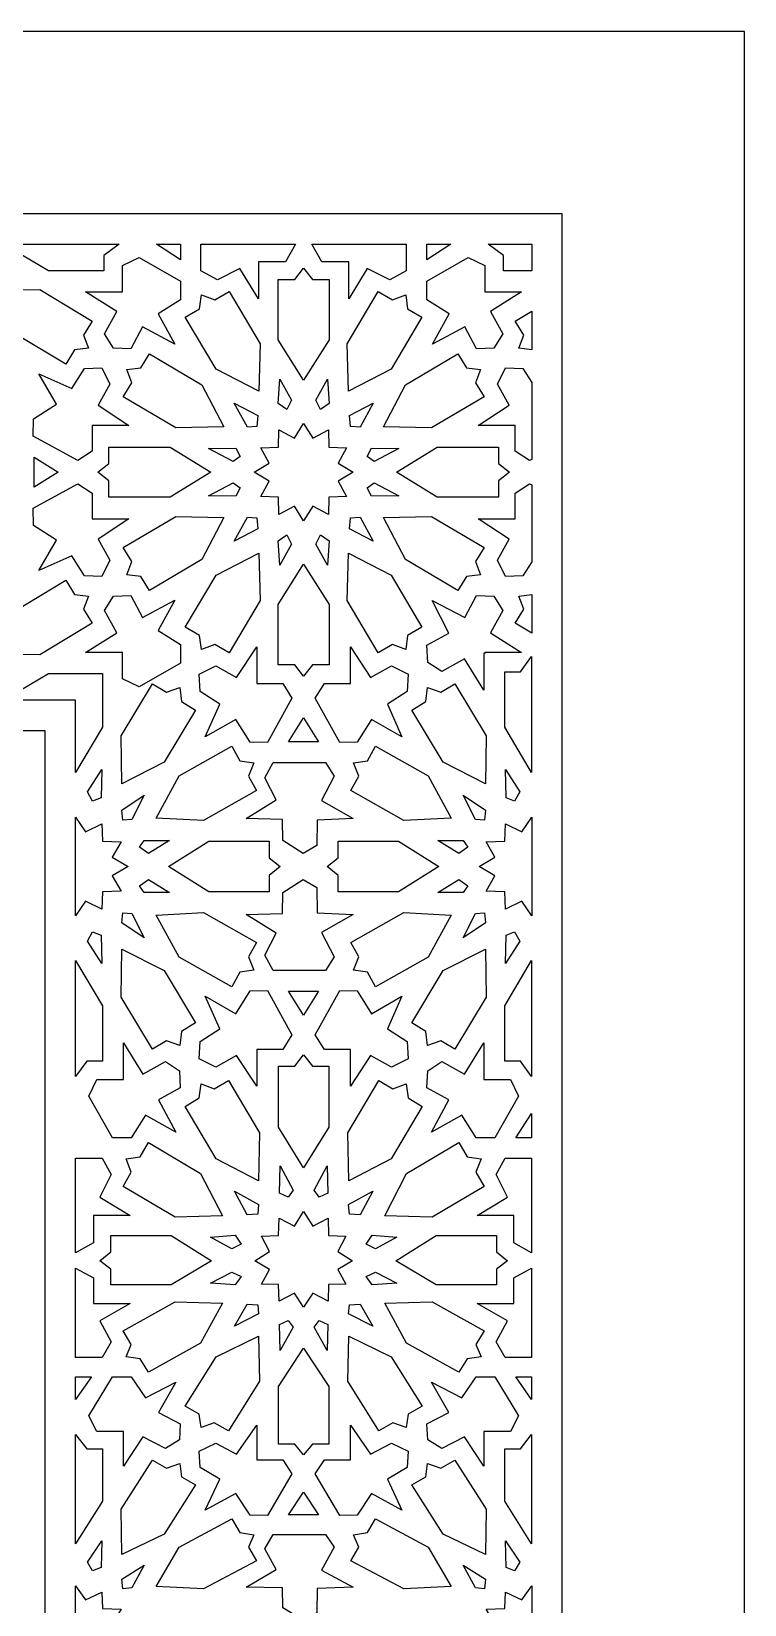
# Model space of a CAD drawing. Extents: x -275 to 275, y -935 to 935.
# Drawn here: x 157.7 to 275, y 676.3 to 935 of the extents above; entities that cross this region are included whole.
import ezdxf

# ---------------------------------------------------------------- set-up
doc = ezdxf.new("R2010")
doc.units = 0
doc.layers.add('LAYER_1', color=18, linetype='CONTINUOUS')
doc.layers.add('LAYER_2', color=4, linetype='CONTINUOUS')

msp = doc.modelspace()

# ---------------------------------------------------------------- linework, layer by layer
at = {"layer": 'LAYER_1'}
for points in [[(-275, -935), (275, -935), (275, 935), (-275, 935)], [(169.65, 898.17), (169.65, 895.62), (160.57, 895.62), (153.14, 900), (172.15, 900)], [(182.26, 893.96), (182.26, 890.88), (178.56, 888.56), (181.32, 883.56), (176, 886.41), (174.07, 882.81), (171.23, 882.93), (169.73, 885.25), (171.79, 888.96), (166.65, 892.17), (172.71, 892.17), (172.71, 896.52), (175.44, 897.84)], [(182.26, 897.42), (178.29, 900), (182.26, 900)], [(199.53, 897.09), (195.07, 897.09), (195.07, 891.03), (192.03, 896.03), (188.33, 894.18), (185.62, 895.65), (185.62, 900), (201.17, 900)], [(219.38, 895.65), (216.67, 894.18), (212.97, 896.03), (209.94, 891.03), (209.94, 897.09), (205.47, 897.09), (203.84, 900), (219.38, 900)], [(222.74, 897.42), (222.74, 900), (226.72, 900)], [(232.3, 896.52), (232.3, 892.17), (238.35, 892.17), (233.21, 888.96), (235.28, 885.25), (233.77, 882.93), (230.94, 882.81), (229, 886.41), (223.68, 883.56), (226.45, 888.56), (222.75, 890.88), (222.75, 893.96), (229.56, 897.84)], [(232.86, 900), (240, 900), (240, 895.62), (235.35, 895.62), (235.35, 898.17), (232.85, 900)], [(203.96, 894.23), (206.69, 894.23), (206.69, 884.29), (202.5, 877.68), (198.32, 884.29), (198.32, 894.23), (201.05, 894.23), (202.5, 896.05), (202.5, 896.05)], [(167.72, 887.38), (166.3, 885.08), (167.12, 882.9), (164.8, 882.62), (163.38, 880.31), (154.78, 885.46), (151.24, 892.43), (159.12, 892.54)], [(195.35, 883.65), (195.12, 875.85), (188.13, 879.47), (183.04, 888.04), (185.4, 889.41), (185.73, 891.7), (187.91, 890.86), (190.27, 892.22)], [(217.09, 890.86), (219.28, 891.7), (219.6, 889.41), (221.96, 888.04), (216.88, 879.47), (209.89, 875.85), (209.66, 883.65), (214.74, 892.22)], [(240, 882.64), (237.88, 882.9), (238.7, 885.08), (237.28, 887.38), (240, 889.01)], [(170.65, 876.98), (168.73, 873.55), (173.78, 870.22), (167.74, 870.22), (167.74, 865.96), (165.34, 864.44), (158.04, 868.45), (158.09, 871.3), (161.86, 873.69), (158.96, 878.7), (164.37, 876.3), (166.45, 879.56), (169.29, 879.69)], [(185.76, 876.91), (189.35, 869.97), (181.47, 869.81), (172.84, 874.9), (174.24, 877.22), (173.41, 879.39), (175.73, 879.69), (177.13, 882.01)], [(229.28, 879.69), (231.6, 879.39), (230.77, 877.22), (232.17, 874.9), (223.54, 869.81), (215.65, 869.97), (219.24, 876.91), (227.88, 882.01)], [(238.55, 879.56), (240, 877.29), (240, 864.63), (239.66, 864.44), (237.27, 865.96), (237.27, 870.22), (231.22, 870.22), (236.27, 873.55), (234.36, 876.98), (235.71, 879.69)], [(200.52, 874.35), (199.74, 872.82), (198.31, 873.8), (198.59, 877.84)], [(206.69, 873.8), (205.26, 872.82), (204.48, 874.35), (206.41, 877.84)], [(194.94, 871.84), (194.81, 870.04), (193.24, 869.93), (191.07, 873.88)], [(211.77, 869.93), (210.19, 870.04), (210.06, 871.84), (213.94, 873.88)], [(204.02, 868.14), (206.56, 869.48), (206.66, 866.64), (209.53, 866.54), (208.18, 864.03), (210.62, 862.52), (208.18, 861.02), (209.53, 858.51), (206.66, 858.41), (206.56, 855.57), (204.02, 856.91), (202.5, 854.5), (202.5, 854.5), (200.98, 856.91), (198.44, 855.57), (198.34, 858.41), (195.47, 858.51), (196.82, 861.02), (194.38, 862.52), (196.82, 864.03), (195.47, 866.54), (198.34, 866.64), (198.44, 869.48), (200.98, 868.14), (202.5, 870.55), (202.5, 870.55)], [(187.22, 862.52), (180.54, 858.39), (170.48, 858.39), (170.48, 861.09), (168.65, 862.52), (170.48, 863.96), (170.48, 866.66), (180.54, 866.66)], [(234.52, 863.96), (236.36, 862.52), (234.52, 861.09), (234.52, 858.39), (224.47, 858.39), (217.78, 862.52), (224.47, 866.66), (234.52, 866.66)], [(162.12, 862.52), (158.17, 860.08), (158.17, 865.02)], [(192.06, 865.09), (190.9, 864.27), (186.87, 866.4), (191.36, 866.47)], [(218.14, 866.4), (214.1, 864.27), (212.94, 865.09), (213.64, 866.47)], [(167.74, 859.09), (167.74, 854.83), (173.78, 854.83), (168.73, 851.5), (170.65, 848.07), (169.29, 845.36), (166.45, 845.49), (164.37, 848.75), (158.96, 846.35), (161.86, 851.36), (158.09, 853.75), (158.04, 856.6), (165.34, 860.61)], [(192.06, 859.96), (191.36, 858.58), (186.87, 858.65), (190.9, 860.78)], [(218.14, 858.65), (213.64, 858.58), (212.94, 859.96), (214.1, 860.78)], [(240, 860.42), (240, 847.76), (238.55, 845.49), (235.71, 845.36), (234.36, 848.07), (236.27, 851.5), (231.22, 854.83), (237.27, 854.83), (237.27, 859.09), (239.66, 860.61)], [(189.35, 855.08), (185.76, 848.14), (177.13, 843.04), (175.73, 845.36), (173.41, 845.66), (174.24, 847.83), (172.84, 850.15), (181.47, 855.24)], [(194.81, 855.01), (194.94, 853.21), (191.07, 851.17), (193.24, 855.12)], [(213.94, 851.17), (210.06, 853.21), (210.19, 855.01), (211.77, 855.12)], [(232.17, 850.15), (230.77, 847.83), (231.6, 845.66), (229.28, 845.36), (227.88, 843.04), (219.24, 848.14), (215.65, 855.08), (223.54, 855.24)], [(200.52, 850.7), (198.59, 847.21), (198.31, 851.25), (199.74, 852.23)], [(206.69, 851.25), (206.41, 847.21), (204.48, 850.7), (205.26, 852.23)], [(195.35, 841.4), (190.27, 832.83), (187.91, 834.19), (185.73, 833.35), (185.4, 835.64), (183.04, 837.01), (188.13, 845.58), (195.12, 849.2)], [(216.88, 845.58), (221.96, 837.01), (219.6, 835.64), (219.28, 833.35), (217.09, 834.19), (214.74, 832.83), (209.66, 841.4), (209.89, 849.2)], [(206.69, 840.76), (206.69, 830.82), (203.96, 830.82), (202.5, 829), (202.5, 829), (201.05, 830.82), (198.32, 830.82), (198.32, 840.76), (202.5, 847.37)], [(164.8, 842.43), (167.12, 842.15), (166.3, 839.97), (167.72, 837.67), (159.12, 832.51), (151.24, 832.62), (154.78, 839.58), (163.38, 844.74)], [(176, 838.64), (181.32, 841.49), (178.56, 836.49), (182.26, 834.17), (182.26, 831.09), (175.44, 827.21), (172.71, 828.53), (172.71, 832.88), (166.65, 832.88), (171.79, 836.09), (169.73, 839.8), (171.23, 842.12), (174.07, 842.24)], [(233.77, 842.12), (235.28, 839.8), (233.21, 836.09), (238.35, 832.88), (232.3, 832.88), (232.3, 832.73), (232.15, 832.73), (232.15, 826.68), (228.94, 831.82), (225.23, 829.75), (222.91, 831.25), (222.78, 834.09), (226.39, 836.03), (223.61, 841.42), (229, 838.64), (230.94, 842.24)], [(240, 836.04), (237.28, 837.67), (238.7, 839.97), (237.88, 842.15), (240, 842.41)], [(194.81, 827.76), (199.07, 827.76), (200.58, 825.36), (196.57, 818.06), (193.72, 818.11), (191.34, 821.88), (186.33, 818.98), (188.73, 824.39), (185.46, 826.47), (185.34, 829.31), (188.05, 830.67), (191.48, 828.75), (194.81, 833.81)], [(213.52, 828.75), (216.95, 830.67), (219.66, 829.31), (219.54, 826.47), (216.27, 824.39), (218.67, 818.98), (213.66, 821.88), (211.28, 818.11), (208.43, 818.06), (204.42, 825.36), (205.93, 827.76), (210.19, 827.76), (210.19, 833.81)], [(239.99, 813.14), (235.6, 820.59), (235.6, 829.67), (238.15, 829.67), (239.99, 832.19)], [(169.4, 829.43), (169.4, 820.59), (165.01, 813.14), (165.01, 825.04), (153.12, 825.04), (160.57, 829.43)], [(179.95, 826.33), (182.12, 827.14), (182.41, 824.82), (184.72, 823.4), (179.56, 814.81), (172.59, 811.26), (172.49, 819.15), (177.64, 827.74)], [(232.51, 819.15), (232.41, 811.26), (225.44, 814.81), (220.28, 823.4), (222.59, 824.82), (222.88, 827.14), (225.05, 826.33), (227.36, 827.74)], [(204.94, 818.19), (200, 818.19), (202.5, 822.14)], [(192.01, 815.08), (194.29, 814.71), (193.41, 812.54), (194.72, 810.16), (186.04, 805.26), (178.26, 805.65), (182.01, 812.57), (190.69, 817.46)], [(222.99, 812.57), (226.74, 805.65), (218.96, 805.26), (210.28, 810.16), (211.59, 812.54), (210.71, 814.71), (212.99, 815.08), (214.31, 817.46)], [(169.19, 808.99), (167.8, 808.4), (166.93, 809.96), (169.3, 813.63)], [(207.51, 812.55), (205.44, 808.55), (210.64, 805.56), (204.74, 805.3), (204.69, 801.11), (202.41, 799.81), (199.06, 801.96), (199.04, 805.43), (193.06, 805.59), (198, 808.62), (196.11, 812.27), (197.47, 814.77), (206.07, 814.77)], [(238.07, 809.96), (237.2, 808.4), (235.81, 808.99), (235.7, 813.63)], [(174.25, 805.43), (172.76, 805.28), (172.58, 806.97), (176.27, 809.39)], [(232.42, 806.97), (232.24, 805.28), (230.75, 805.43), (228.73, 809.39)], [(166.62, 803.36), (169.31, 804.71), (169.42, 801.83), (172.47, 801.74), (171.04, 799.2), (173.62, 797.68), (171.04, 796.16), (172.47, 793.62), (169.42, 793.52), (169.31, 790.65), (166.62, 792), (165, 789.56), (165, 797.68), (165, 797.68), (165, 797.68), (165, 805.8)], [(240, 797.68), (240, 797.68), (240, 797.68), (240, 797.68), (240, 789.56), (238.38, 792), (235.69, 790.65), (235.58, 793.52), (232.53, 793.62), (233.96, 796.16), (231.38, 797.68), (233.96, 799.2), (232.53, 801.74), (235.58, 801.83), (235.69, 804.71), (238.38, 803.36), (240, 805.8)], [(180.44, 801.96), (176.97, 799.83), (175.51, 800.84), (176.28, 801.97)], [(229.49, 800.84), (228.03, 799.83), (224.56, 801.96), (228.72, 801.97)], [(196.84, 799.13), (198.65, 797.68), (196.84, 796.22), (196.84, 793.49), (186.9, 793.49), (180.29, 797.68), (180.29, 797.68), (180.29, 797.68), (186.9, 801.86), (196.84, 801.86)], [(224.71, 797.68), (224.71, 797.68), (224.71, 797.68), (218.1, 793.49), (208.16, 793.49), (208.16, 796.22), (206.35, 797.68), (208.16, 799.13), (208.16, 801.86), (218.1, 801.86)], [(180.44, 793.4), (176.28, 793.39), (175.51, 794.52), (176.97, 795.52)], [(204.69, 794.25), (204.74, 790.05), (210.64, 789.8), (205.44, 786.81), (207.51, 782.81), (206.07, 780.59), (197.47, 780.59), (196.11, 783.09), (198, 786.74), (193.06, 789.77), (199.04, 789.93), (199.06, 793.4), (202.41, 795.55)], [(229.49, 794.52), (228.72, 793.39), (224.56, 793.4), (228.03, 795.52)], [(174.25, 789.93), (176.27, 785.96), (172.58, 788.39), (172.76, 790.08)], [(194.72, 785.2), (193.41, 782.82), (194.29, 780.65), (192.01, 780.28), (190.69, 777.89), (182.01, 782.79), (178.26, 789.7), (186.04, 790.1)], [(226.74, 789.7), (222.99, 782.79), (214.31, 777.89), (212.99, 780.28), (210.71, 780.65), (211.59, 782.82), (210.28, 785.2), (218.96, 790.1)], [(232.42, 788.39), (228.73, 785.96), (230.75, 789.93), (232.24, 790.08)], [(169.19, 786.37), (169.3, 781.73), (166.93, 785.4), (167.8, 786.96)], [(238.07, 785.4), (235.7, 781.73), (235.81, 786.37), (237.2, 786.96)], [(179.56, 780.55), (184.72, 771.96), (182.41, 770.54), (182.12, 768.22), (179.95, 769.03), (177.64, 767.62), (172.49, 776.21), (172.59, 784.1)], [(232.51, 776.21), (227.36, 767.62), (225.05, 769.03), (222.88, 768.22), (222.59, 770.54), (220.28, 771.96), (225.44, 780.55), (232.41, 784.1)], [(169.4, 774.77), (169.4, 765.69), (166.85, 765.69), (165.01, 763.17), (165.01, 782.22)], [(239.99, 763.17), (238.15, 765.69), (235.6, 765.69), (235.6, 774.77), (239.99, 782.22)], [(200.58, 770), (199.07, 767.6), (194.81, 767.6), (194.81, 761.55), (191.48, 766.6), (188.05, 764.69), (185.34, 766.04), (185.46, 768.89), (188.73, 770.97), (186.33, 776.38), (191.34, 773.47), (193.72, 777.24), (196.57, 777.29)], [(202.5, 773.22), (200, 777.17), (204.94, 777.17)], [(211.28, 777.24), (213.66, 773.47), (218.67, 776.38), (216.27, 770.97), (219.54, 768.89), (219.66, 766.04), (216.95, 764.69), (213.52, 766.6), (210.19, 761.55), (210.19, 767.6), (205.93, 767.6), (204.42, 770), (208.43, 777.29)], [(176.06, 763.54), (179.77, 765.61), (182.09, 764.1), (182.22, 761.27), (178.61, 759.33), (181.46, 754.01), (176.47, 756.78), (174.15, 753.08), (171.07, 753.08), (167.18, 759.89), (168.51, 762.63), (172.85, 762.63), (172.85, 768.68)], [(232.15, 762.63), (236.49, 762.63), (237.82, 759.89), (233.93, 753.08), (230.85, 753.08), (228.53, 756.78), (223.54, 754.01), (226.39, 759.33), (222.78, 761.27), (222.91, 764.1), (225.23, 765.61), (228.94, 763.54), (232.15, 768.68)], [(203.94, 764.85), (206.64, 764.85), (206.64, 754.8), (202.5, 748.12), (198.36, 754.8), (198.36, 764.85), (201.06, 764.85), (202.5, 766.69)], [(195.22, 753.87), (195.06, 745.98), (188.11, 749.58), (183.02, 758.21), (185.34, 759.61), (185.64, 761.93), (187.81, 761.1), (190.12, 762.5)], [(217.19, 761.1), (219.36, 761.93), (219.66, 759.61), (221.98, 758.21), (216.89, 749.58), (209.94, 745.98), (209.78, 753.87), (214.88, 762.5)], [(239.99, 753.08), (237.4, 753.08), (239.99, 757.07)], [(185.56, 747.21), (189.17, 740.22), (181.38, 739.99), (172.8, 745.07), (174.16, 747.43), (173.32, 749.61), (175.62, 749.94), (176.98, 752.29)], [(229.38, 749.94), (231.68, 749.61), (230.84, 747.43), (232.2, 745.07), (223.62, 739.99), (215.83, 740.22), (219.44, 747.21), (228.02, 752.29)], [(170.84, 747.01), (169, 743.31), (173.99, 740.27), (167.94, 740.27), (167.94, 735.81), (165.01, 734.16), (165.01, 749.71), (169.38, 749.71)], [(200.75, 744.43), (199.94, 743.28), (198.55, 743.97), (198.63, 748.47)], [(206.45, 743.97), (205.06, 743.28), (204.25, 744.43), (206.37, 748.47)], [(239.99, 734.16), (237.06, 735.81), (237.06, 740.27), (231.01, 740.27), (236, 743.31), (234.16, 747.01), (235.62, 749.71), (239.99, 749.71)], [(195.1, 742.1), (194.98, 740.52), (193.19, 740.4), (191.15, 744.27)], [(211.81, 740.4), (210.02, 740.52), (209.9, 742.1), (213.85, 744.27)], [(204.01, 738.52), (206.51, 739.87), (206.61, 736.99), (209.45, 736.89), (208.12, 734.36), (210.51, 732.84), (208.12, 731.42), (209.45, 729.02), (206.61, 728.93), (206.51, 726.22), (204.01, 727.5), (202.5, 725.2), (200.99, 727.5), (198.49, 726.22), (198.39, 728.93), (195.55, 729.02), (196.88, 731.42), (194.49, 732.84), (196.88, 734.36), (195.55, 736.89), (198.39, 736.99), (198.49, 739.87), (200.99, 738.52), (202.5, 740.95)], [(187.33, 732.84), (180.73, 728.91), (170.79, 728.91), (170.79, 731.48), (168.99, 732.84), (170.79, 734.29), (170.79, 737.02), (180.73, 737.02)], [(192.2, 735.59), (190.67, 734.81), (187.18, 736.74), (191.22, 737.03)], [(217.82, 736.74), (214.33, 734.81), (212.8, 735.59), (213.78, 737.03)], [(234.21, 734.29), (236.01, 732.84), (234.21, 731.48), (234.21, 728.91), (224.27, 728.91), (217.67, 732.84), (224.27, 737.02), (234.21, 737.02)], [(167.94, 730.05), (167.94, 725.84), (173.99, 725.84), (169, 722.98), (170.84, 719.49), (169.38, 716.94), (165.01, 716.94), (165.01, 731.6)], [(192.2, 730.25), (191.22, 728.9), (187.18, 729.17), (190.67, 730.99)], [(217.82, 729.17), (213.78, 728.9), (212.8, 730.25), (214.33, 730.99)], [(239.99, 716.94), (235.62, 716.94), (234.16, 719.49), (236, 722.98), (231.01, 725.84), (237.06, 725.84), (237.06, 730.05), (239.99, 731.6)], [(189.17, 725.89), (185.56, 719.3), (176.98, 714.51), (175.62, 716.73), (173.32, 717.04), (174.16, 719.1), (172.8, 721.32), (181.38, 726.11)], [(194.98, 725.6), (195.1, 724.12), (191.15, 722.07), (193.19, 725.72)], [(213.85, 722.07), (209.9, 724.12), (210.02, 725.6), (211.81, 725.72)], [(232.2, 721.32), (230.84, 719.1), (231.68, 717.04), (229.38, 716.73), (228.02, 714.51), (219.44, 719.3), (215.83, 725.89), (223.62, 726.11)], [(200.75, 721.92), (198.63, 718.11), (198.55, 722.35), (199.94, 723.01)], [(206.45, 722.35), (206.37, 718.11), (204.25, 721.92), (205.06, 723.01)], [(195.22, 713.03), (190.12, 704.89), (187.81, 706.21), (185.64, 705.43), (185.34, 707.62), (183.02, 708.93), (188.11, 717.07), (195.06, 720.46)], [(216.89, 717.07), (221.98, 708.93), (219.66, 707.62), (219.36, 705.43), (217.19, 706.21), (214.88, 704.89), (209.78, 713.03), (209.94, 720.46)], [(206.64, 712.15), (206.64, 702.67), (203.94, 702.67), (202.5, 700.94), (201.06, 702.67), (198.36, 702.67), (198.36, 712.15), (202.5, 718.45)], [(165.01, 710.01), (165.01, 713.77), (167.6, 713.77)], [(176.47, 710.28), (181.46, 712.89), (178.61, 707.88), (182.22, 706.05), (182.09, 703.38), (179.77, 701.96), (176.06, 703.91), (172.85, 699.06), (172.85, 704.77), (168.51, 704.77), (167.18, 707.35), (171.07, 713.77), (174.15, 713.77)], [(237.82, 707.35), (236.49, 704.77), (232.15, 704.77), (232.15, 699.06), (228.94, 703.91), (225.23, 701.96), (222.91, 703.38), (222.78, 706.05), (226.39, 707.88), (223.54, 712.89), (228.53, 710.28), (230.85, 713.77), (233.93, 713.77)], [(239.99, 710.01), (237.4, 713.77), (239.99, 713.77)], [(166.85, 701.89), (169.4, 701.89), (169.4, 693.33), (165.01, 686.31), (165.01, 704.26)], [(194.81, 700.08), (199.07, 700.08), (200.58, 697.82), (196.57, 690.94), (193.72, 690.99), (191.34, 694.55), (186.33, 691.81), (188.73, 696.91), (185.46, 698.87), (185.34, 701.55), (188.05, 702.83), (191.48, 701.02), (194.81, 705.78)], [(213.52, 701.02), (216.95, 702.83), (219.66, 701.55), (219.54, 698.87), (216.27, 696.91), (218.67, 691.81), (213.66, 694.55), (211.28, 690.99), (208.43, 690.94), (204.42, 697.82), (205.93, 700.08), (210.19, 700.08), (210.19, 705.78)], [(239.99, 686.31), (235.6, 693.33), (235.6, 701.89), (238.15, 701.89), (239.99, 704.26)], [(179.95, 698.73), (182.12, 699.5), (182.41, 697.31), (184.72, 695.98), (179.56, 687.87), (172.59, 684.53), (172.49, 691.97), (177.64, 700.07)], [(232.51, 691.97), (232.41, 684.53), (225.44, 687.87), (220.28, 695.98), (222.59, 697.31), (222.88, 699.5), (225.05, 698.73), (227.36, 700.07)], [(204.94, 691.06), (200, 691.06), (202.5, 694.79)], [(192.01, 688.13), (194.29, 687.78), (193.41, 685.74), (194.72, 683.49), (186.04, 678.87), (178.26, 679.25), (182.01, 685.76), (190.69, 690.38)], [(222.99, 685.76), (226.74, 679.25), (218.96, 678.87), (210.28, 683.49), (211.59, 685.74), (210.71, 687.78), (212.99, 688.13), (214.31, 690.38)], [(169.19, 682.39), (167.8, 681.84), (166.93, 683.3), (169.3, 686.76)], [(207.51, 685.75), (205.44, 681.97), (210.64, 679.16), (204.74, 678.92), (204.69, 674.97), (202.41, 673.74), (199.06, 675.77), (199.04, 679.04), (193.06, 679.18), (198, 682.05), (196.11, 685.49), (197.47, 687.84), (206.07, 687.84)], [(238.07, 683.3), (237.2, 681.84), (235.81, 682.39), (235.7, 686.76)], [(174.25, 679.04), (172.76, 678.89), (172.58, 680.49), (176.27, 682.77)], [(232.42, 680.49), (232.24, 678.89), (230.75, 679.04), (228.73, 682.77)], [(166.62, 677.08), (169.31, 678.36), (169.42, 675.65), (172.47, 675.55), (171.04, 673.16), (173.62, 671.73), (171.04, 670.3), (172.47, 667.91), (169.42, 667.81), (169.31, 665.11), (166.62, 666.38), (165, 664.08), (165, 671.73), (165, 671.73), (165, 671.73), (165, 679.38)], [(240, 671.73), (240, 671.73), (240, 671.73), (240, 671.73), (240, 664.08), (238.38, 666.38), (235.69, 665.11), (235.58, 667.81), (232.53, 667.91), (233.96, 670.3), (231.38, 671.73), (233.96, 673.16), (232.53, 675.55), (235.58, 675.65), (235.69, 678.36), (238.38, 677.08), (240, 679.38)]]:
    msp.add_lwpolyline(points, close=True, dxfattribs=at)
at = {"layer": 'LAYER_2'}
for points in [[(-245, 905), (-245, -905), (245, -905), (245, 905)], [(160, -820), (160, 820), (-160, 820), (-160, -820)]]:
    msp.add_lwpolyline(points, close=True, dxfattribs=at)

doc.saveas('drawing.dxf')
